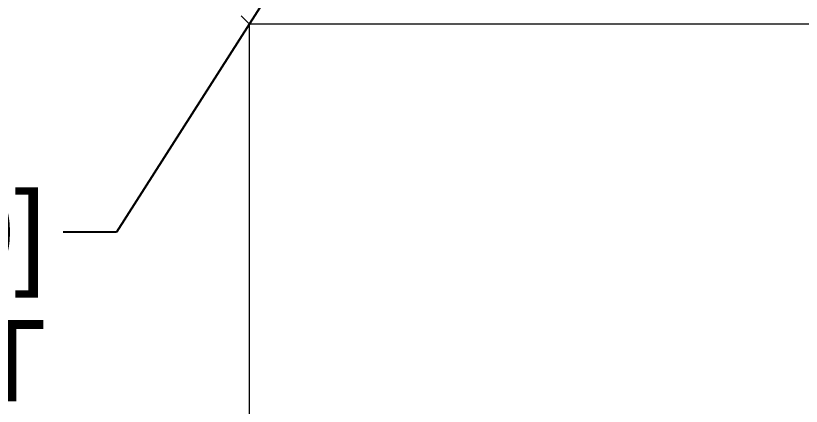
# Model space of a CAD drawing. Header units: inches. Extents: x 20 to 536, y 8 to 344.
# Drawn here: x 363.78 to 386.9, y 128.97 to 140.48 of the extents above; entities that cross this region are included whole.
import ezdxf

# ---------------------------------------------------------------- set-up
doc = ezdxf.new("R2010")
doc.units = ezdxf.units.IN
doc.header["$LTSCALE"] = 16
doc.header["$MEASUREMENT"] = 0
doc.layers.add('Symbol (ANSI)', color=7, linetype='Continuous', lineweight=25)
doc.layers.add('Visible (ANSI)', color=7, linetype='Continuous', lineweight=50)
doc.styles.add('MEMCOR Medium', font='arial.ttf')
doc.dimstyles.new('Default (ANSI)$7', dxfattribs={"dimscale": 16, "dimtxt": 0.15, "dimasz": 0.098425, "dimexe": 0.125, "dimexo": 0.0625, "dimgap": 0.031496, "dimtad": 0, "dimtih": 1, "dimtoh": 1, "dimdec": 4, "dimrnd": 1e-08, "dimzin": 3, "dimdsep": 46, "dimlunit": 5, "dimtxsty": 'MEMCOR Medium', "dimcen": 0.09, "dimdle": 0.393701, "dimclrd": 256, "dimclre": 256, "dimclrt": 256, "dimadec": 0, "dimazin": 1, "dimtfac": 0.8, "dimtofl": 0, "dimtmove": 0, "dimatfit": 3, "dimfxl": 1, "dimfrac": 1, "dimtolj": 1, "dimtzin": 4, "dimlwd": -1, "dimlwe": -1, "dimarcsym": 0})

msp = doc.modelspace()

# ---------------------------------------------------------------- linework, layer by layer
at = {"layer": 'Visible (ANSI)', "linetype": 'Continuous', "lineweight": 18}
for p, q in [((370.410617, 140.475967), (370.660582, 140.225967)), ((370.657251, 119.078725), (370.657251, 140.229299)), ((394.906956, 140.225967), (370.660582, 140.225967))]:
    msp.add_line(p, q, dxfattribs=at)

# ---------------------------------------------------------------- texts
at = {"layer": 'Symbol (ANSI)', "insert": (364.669174, 135.297595), "char_height": 2.40000008, "width": 22.54390416, "attachment_point": 3, "line_spacing_factor": 0.944221, "style": 'MEMCOR Medium'}
msp.add_mtext('\\fArial|b0|i0;10in [DN250]\\P\\fArial|b0|i0;EFFLUENT\\P\\fArial|b0|i0;CONNECTION', dxfattribs=at)

# ---------------------------------------------------------------- leaders
at = {"layer": 'Symbol (ANSI)', "annotation_type": 0, "has_hookline": 1, "hookline_direction": 1, "text_width": 22.096044}
msp.add_leader([(376.631783, 149.600967), (366.747914, 134.097595), (365.173111, 134.097595)], dimstyle='Default (ANSI)$7', override={"dimtad": 0}, dxfattribs=at)

doc.saveas('drawing.dxf')
